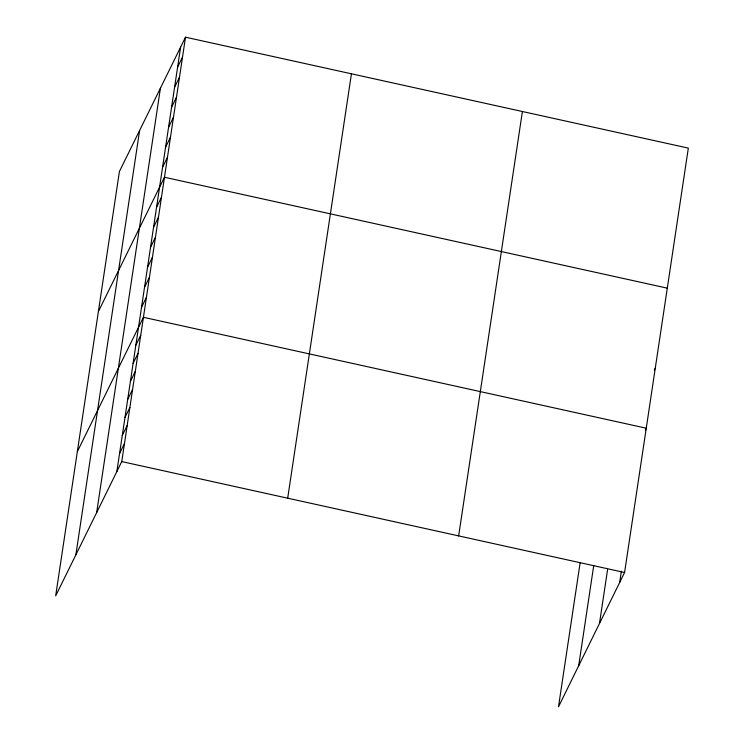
<?xml version="1.0" encoding="UTF-8"?>
<svg xmlns="http://www.w3.org/2000/svg" width="744" height="744" viewBox="0 0 744 744"><rect width="100%" height="100%" fill="white"/><g stroke="black" fill="none" stroke-linecap="round" stroke-linejoin="round"><path stroke-width="1.12" d="M75.86 554.857L139.612 130.47M96.664 512.588L160.416 88.201M116.855 471.557L180.606 47.17M185.507 37.2L119.421 171.501L55.67 595.888L121.756 461.587L185.507 37.2L688.33 148.112L624.579 572.499L558.493 706.8L580.171 562.511M287.686 498.192L351.438 73.805M458.648 535.903L522.4 111.507M578.683 665.768L593.749 565.44M599.478 623.5L607.606 569.393M619.668 582.468L621.361 571.197M177.602 67.174L182.503 57.204M174.589 87.178L179.499 77.218M171.585 107.192L176.495 97.222M168.581 127.196L173.492 117.227M165.577 147.2L170.478 137.231M162.573 167.214L167.474 157.244M98.385 311.55L164.471 177.249L667.294 288.161M156.556 207.223L161.467 197.253M153.552 227.227L158.463 217.267M150.548 247.241L155.45 237.271M147.544 267.245L152.446 257.275M144.541 287.249L149.442 277.279M141.537 307.263L146.438 297.293M77.348 451.599L143.434 317.297L646.248 428.209L645.271 430.199M135.817 345.3L140.718 335.33M133.111 363.342L138.012 353.372M130.395 381.374L135.306 371.405M127.689 399.416L132.59 389.447M124.983 417.449L129.884 407.479M122.267 435.482L127.178 425.522M119.561 453.524L124.462 443.554M654.283 370.177L655.269 368.187M121.756 461.587L624.579 572.499"/></g></svg>
